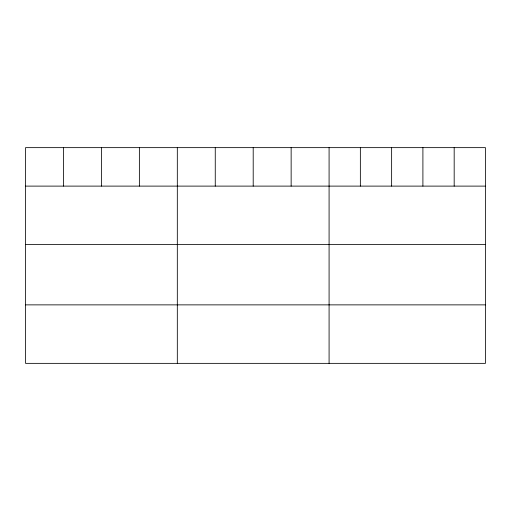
<?xml version="1.0" encoding="UTF-8"?>
<svg xmlns="http://www.w3.org/2000/svg" width="511" height="511" viewBox="0 0 511 511"><rect width="100%" height="100%" fill="white"/><g stroke="black" fill="none" stroke-linecap="round" stroke-linejoin="round"><path stroke-width="0.77" d="M485.45 186.113L485.45 363.359L25.55 363.359L25.55 147.641L485.45 147.641L485.45 186.113L25.55 186.113M25.55 244.603L485.45 244.603M25.55 304.869L485.45 304.869M454.177 147.641L454.177 186.113M422.904 147.641L422.904 186.113M391.63 147.641L391.63 186.113M360.357 147.641L360.357 186.113M329.084 147.641L329.084 363.359M291.142 147.641L291.142 186.113M253.201 147.641L253.201 186.113M215.259 147.641L215.259 186.113M177.317 147.641L177.317 363.359M139.375 147.641L139.375 186.113M101.434 147.641L101.434 186.113M63.492 147.641L63.492 186.113"/></g></svg>
